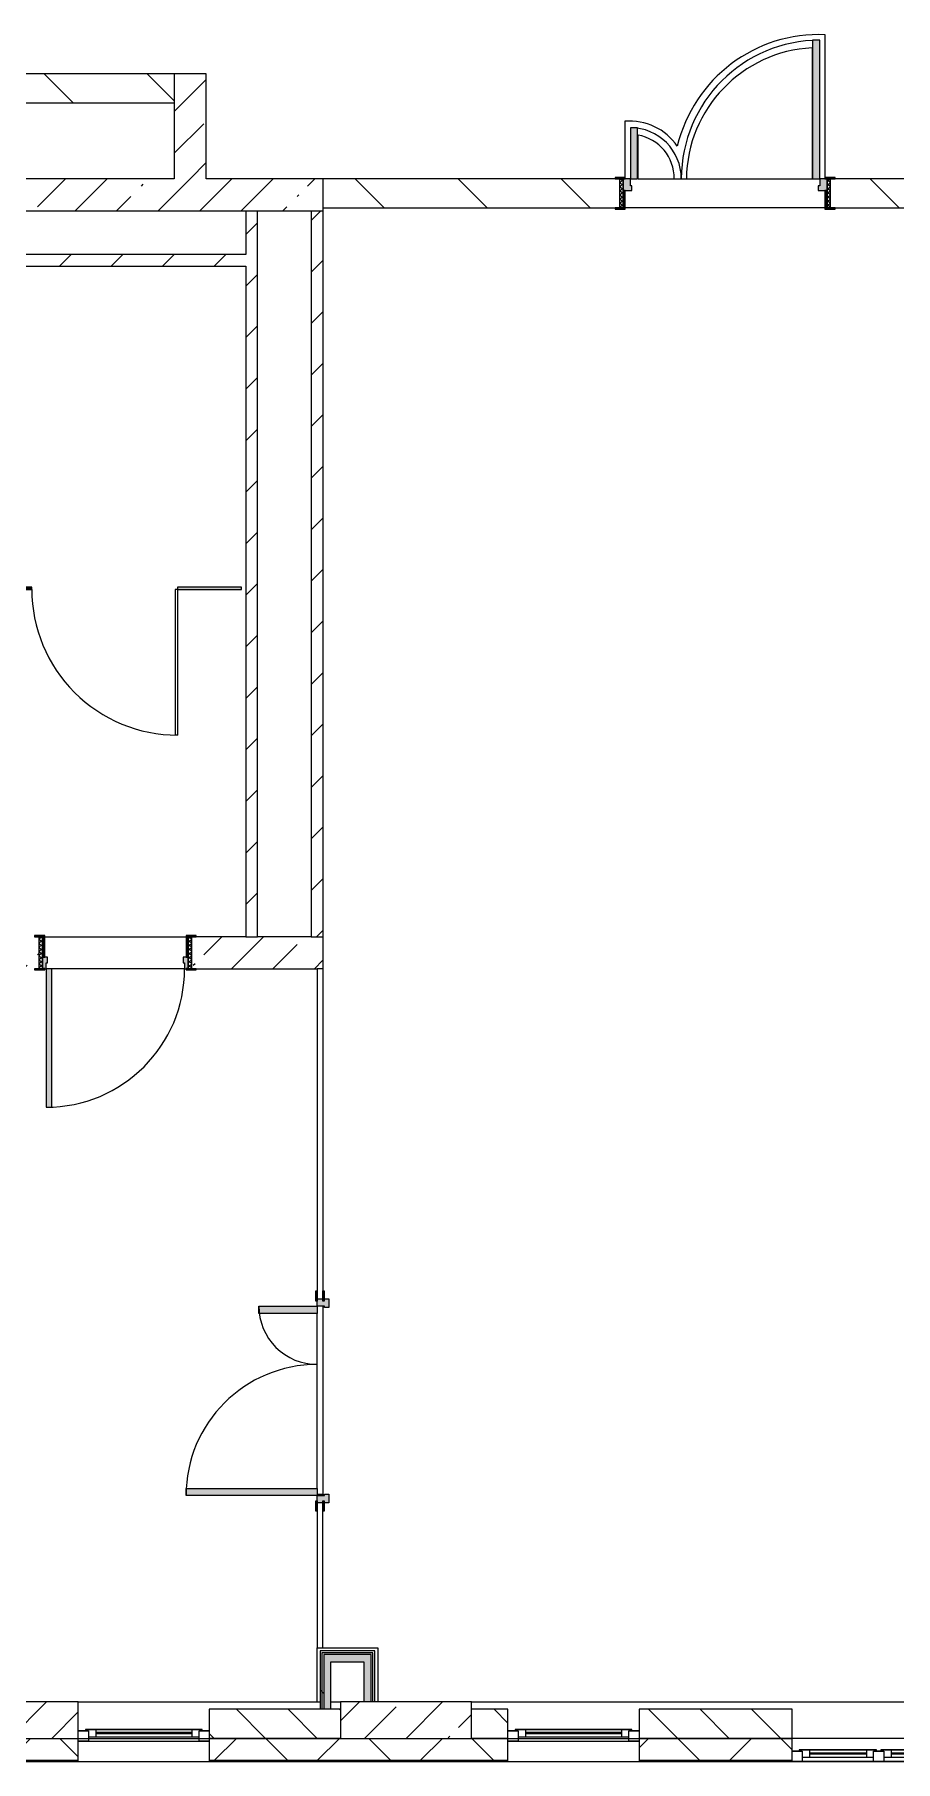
# Model space of a CAD drawing. Header units: millimetres. Extents: x 315 to 209858, y -8553 to 29000.
# Drawn here: x 174615 to 180525, y -258 to 11589 of the extents above; entities that cross this region are included whole.
import ezdxf

# ---------------------------------------------------------------- set-up
doc = ezdxf.new("R2010")
doc.units = ezdxf.units.MM
for name, color, linetype, lineweight, true_color in [('A-DOOR-2', 7, 'Continuous', 5, 0xaaaaaa), ('A-DOOR-3', 7, 'Continuous', 5, 0xe2e2e2), ('A-DOOR-FRAM-2', 7, 'Continuous', 5, 0xe2e2e2), ('A-DOOR-FRAM-3', 7, 'Continuous', 5, 0xaaaaaa), ('A-FLOR-2', 7, 'Continuous', 5, 0xaaaaaa), ('A-GENM-7', 7, 'Continuous', 5, 0xe2ddcd), ('I-WALL-3', 7, 'Continuous', 5, 0xe7e7e7)]:
    doc.layers.add(name, color=color, linetype=linetype, lineweight=lineweight, true_color=true_color)
for name, color, linetype, lineweight in [('A-DOOR-6', 7, 'Continuous', 5), ('A-GENM-6', 7, 'Continuous', 5), ('A-GLAZ-2', 7, 'Continuous', 5), ('A-WALL', 7, 'Continuous', 9), ('A-WALL-2', 7, 'Continuous', 5), ('I-WALL-5', 7, 'Continuous', 5), ('S-COLS-2', 7, 'Continuous', 5)]:
    doc.layers.add(name, color=color, linetype=linetype, lineweight=lineweight)
pattern_1 = [(45, (74985, 0), (-176.7767, 176.7767), [])]
pattern_2 = [(45, (74985, 0), (-285.1231, 285.1231), []), (45, (75270.13, 0), (-285.1231, 285.1231), [504.031, -100.806, 16.764, -84.042])]
pattern_3 = [(135, (74985, 0), (-353.5534, -353.5534), [])]
pattern_4 = [(45, (74985, 0), (-530.33, 530.33), []), (135, (74985, 0), (-530.33, -530.33), [])]

# ---------------------------------------------------------------- blocks, each defined once
blk = doc.blocks.new('BSC_Колонна _Прямоугольная - 250х900-23282983-2_3_2_птичка')
at = {"layer": 'S-COLS-2'}
h = blk.add_hatch(dxfattribs=at)
h.set_pattern_fill('FP_145', color=256, style=0, pattern_type=2)
h.set_pattern_definition([(45, (-99480, -25), (-285.1231, 285.1231), []), (45, (-99194.88, -25), (-285.1231, 285.1231), [504.031, -100.806, 16.764, -84.042])])
h.paths.add_polyline_path([(450, -125), (450, 125), (-450, 125), (-450, -125)])
for p, q in [((450, 125), (-450, 125)), ((-450, 125), (-450, -125)), ((450, -125), (450, 125)), ((-450, -125), (450, -125))]:
    blk.add_line(p, q, dxfattribs=at)
blk = doc.blocks.new('110_Дверь_СКБ_1Ст_Внутренняя1 - Д-7а_л__950x2100h_Туалет-V150-2_3_2_птичка')
at = {"layer": 'A-DOOR-2'}
h = blk.add_hatch(dxfattribs=at)
h.set_pattern_fill('FP_146', color=256, style=0, pattern_type=2)
h.set_pattern_definition([(135, (1776.41, 174.685), (-14.14214, -14.14214), []), (225, (1776.41, 174.685), (14.14214, -14.14214), [])])
h.paths.add_polyline_path([(537.5, 110), (512.5, 110), (512.5, -110), (537.5, -110)])
at = {"layer": 'A-DOOR-3'}
h = blk.add_hatch(color=256, dxfattribs=at)
h.paths.add_polyline_path([(487.5, 110), (487.5, 70), (477.5, 70), (477.5, 30), (512.5, 30), (512.5, 110)])
h.paths.add_polyline_path([(-462.5, 110), (-487.5, 110), (-487.5, 30), (-452.5, 30), (-452.5, 70), (-462.5, 70)])
at = {"layer": 'A-DOOR-FRAM-2'}
for points in [[(447.5, 1060), (447.5, 110), (487.5, 110), (487.5, 1060)], [(-542.5, 118), (-542.5, 110), (-472.5, 110), (-472.5, 118)], [(-472.5, 30), (-487.5, 30), (-487.5, -110), (-472.5, -110)], [(567.5, 118), (497.5, 118), (497.5, 110), (567.5, 110)], [(512.5, 30), (497.5, 30), (497.5, -110), (512.5, -110)], [(-542.5, -110), (-542.5, -118), (-472.5, -118), (-472.5, -110)], [(567.5, -110), (497.5, -110), (497.5, -118), (567.5, -118)]]:
    blk.add_hatch(color=256, dxfattribs=at).paths.add_polyline_path(points)
at = {"layer": 'A-DOOR-FRAM-3'}
h = blk.add_hatch(dxfattribs=at)
h.set_pattern_fill('FP_147', color=256, style=0, pattern_type=2)
h.set_pattern_definition([(45, (-346.384, 174.685), (-14.1421, 14.1421), []), (135, (-346.384, 174.685), (-14.1421, -14.1421), [])])
h.paths.add_polyline_path([(-487.5, 110), (-512.5, 110), (-512.5, -110), (-487.5, -110)])
at = {"layer": 'A-DOOR-2'}
for p, q in [((487.5, 1060), (447.5, 1060)), ((447.5, 1060), (447.5, 110)), ((487.5, 110), (487.5, 1060)), ((447.5, 110), (487.5, 110))]:
    blk.add_line(p, q, dxfattribs=at)
blk.add_arc((487.5, 110), 950, 90, 180, dxfattribs=at)
at = {"layer": 'A-DOOR-FRAM-3'}
for p, q in [((-472.5, 118), (-542.5, 118)), ((-542.5, 118), (-542.5, 110)), ((-542.5, 110), (-472.5, 110)), ((-487.5, 110), (-512.5, 110)), ((-512.5, 110), (-512.5, -110)), ((-462.5, 110), (-487.5, 110)), ((-487.5, 110), (-487.5, 30)), ((-487.5, -110), (-487.5, 110)), ((-472.5, 110), (-487.5, 110)), ((-487.5, 110), (-487.5, 109)), ((-487.5, 109), (-472.5, 109)), ((-487.5, 30), (-452.5, 30)), ((-472.5, 30), (-487.5, 30)), ((-487.5, 30), (-487.5, -110)), ((-472.5, 110), (-472.5, 118)), ((-472.5, 109), (-472.5, 110)), ((-472.5, -110), (-472.5, 30)), ((-462.5, 70), (-462.5, 110)), ((-452.5, 70), (-462.5, 70)), ((-452.5, 30), (-452.5, 70)), ((487.5, 70), (477.5, 70)), ((477.5, 70), (477.5, 30)), ((477.5, 30), (512.5, 30)), ((487.5, 110), (487.5, 70)), ((512.5, 110), (487.5, 110)), ((567.5, 118), (497.5, 118)), ((497.5, 118), (497.5, 110)), ((512.5, 110), (497.5, 110)), ((497.5, 110), (497.5, 109)), ((497.5, 110), (567.5, 110)), ((497.5, 109), (512.5, 109)), ((512.5, 30), (497.5, 30)), ((497.5, 30), (497.5, -110)), ((512.5, 30), (512.5, 110)), ((537.5, 110), (512.5, 110)), ((512.5, 110), (512.5, -110)), ((512.5, 109), (512.5, 110)), ((512.5, -110), (512.5, 30)), ((537.5, -110), (537.5, 110)), ((567.5, 110), (567.5, 118)), ((-472.5, -110), (-542.5, -110)), ((-542.5, -110), (-542.5, -118)), ((-542.5, -118), (-472.5, -118)), ((-512.5, -110), (-487.5, -110)), ((-487.5, -110), (-472.5, -110)), ((-472.5, -118), (-472.5, -110)), ((497.5, -110), (512.5, -110)), ((567.5, -110), (497.5, -110)), ((497.5, -110), (497.5, -118)), ((497.5, -118), (567.5, -118)), ((512.5, -110), (537.5, -110)), ((567.5, -118), (567.5, -110))]:
    blk.add_line(p, q, dxfattribs=at)
blk = doc.blocks.new('BSC_Колонна _Прямоугольная - 250х900-V152-2_3_2_птичка')
at = {"layer": 'S-COLS-2'}
h = blk.add_hatch(dxfattribs=at)
h.set_pattern_fill('FP_149', color=256, style=0, pattern_type=2)
h.set_pattern_definition([(45, (-102180, -25), (-285.1231, 285.1231), []), (45, (-101894.88, -25), (-285.1231, 285.1231), [504.031, -100.806, 16.764, -84.042])])
h.paths.add_polyline_path([(450, -125), (450, 125), (-450, 125), (-450, -125), (-151, -125)])
for p, q in [((450, 125), (-450, 125)), ((-450, 125), (-450, -125)), ((450, -125), (450, 125)), ((-450, -125), (450, -125))]:
    blk.add_line(p, q, dxfattribs=at)
blk = doc.blocks.new('110_Дверь_СКБ_2Ст - Д-6_л__ ДОО_Дв_1450x2100h_Дверь из раздевальной в коридор-V154-2_3_2_птичка')
at = {"layer": 'A-DOOR-2'}
h = blk.add_hatch(dxfattribs=at)
h.set_pattern_fill('FP_25', color=256, style=0, pattern_type=2)
h.set_pattern_definition([(135, (1576.41, 164.685), (-14.14214, -14.14214), []), (225, (1576.41, 164.685), (14.14214, -14.14214), [])])
h.paths.add_polyline_path([(737.5, -100), (737.5, 100), (712.5, 100), (712.5, -100)])
at = {"layer": 'A-DOOR-3'}
for points in [[(662.5, 100), (662.5, 1050), (612.5, 1050), (612.5, 100)], [(-587.5, 100), (-587.5, 450), (-637.5, 450), (-637.5, 100)]]:
    blk.add_hatch(color=256, dxfattribs=at).paths.add_polyline_path(points)
h = blk.add_hatch(color=256, dxfattribs=at)
h.paths.add_polyline_path([(652.5, 20), (712.5, 20), (712.5, 100), (662.5, 100), (662.5, 50), (652.5, 50)])
h.paths.add_polyline_path([(-687.5, 20), (-627.5, 20), (-627.5, 50), (-637.5, 50), (-637.5, 100), (-687.5, 100)])
at = {"layer": 'A-DOOR-FRAM-2'}
for points in [[(-672.5, 100), (-672.5, 108), (-742.5, 108), (-742.5, 100)], [(-672.5, -100), (-672.5, 20), (-687.5, 20), (-687.5, -100)], [(767.5, 100), (767.5, 108), (697.5, 108), (697.5, 100)], [(712.5, -100), (712.5, 20), (697.5, 20), (697.5, -100)], [(-672.5, -108), (-672.5, -100), (-742.5, -100), (-742.5, -108)], [(767.5, -108), (767.5, -100), (697.5, -100), (697.5, -108)]]:
    blk.add_hatch(color=256, dxfattribs=at).paths.add_polyline_path(points)
at = {"layer": 'A-DOOR-FRAM-3'}
h = blk.add_hatch(dxfattribs=at)
h.set_pattern_fill('FP_26', color=256, style=0, pattern_type=2)
h.set_pattern_definition([(45, (-546.384, 164.685), (-14.1421, 14.1421), []), (135, (-546.384, 164.685), (-14.1421, -14.1421), [])])
h.paths.add_polyline_path([(-687.5, -100), (-687.5, 100), (-712.5, 100), (-712.5, -100)])
at = {"layer": 'A-DOOR-2'}
for p, q in [((662.5, 1050), (612.5, 1050)), ((612.5, 1050), (612.5, 100)), ((662.5, 100), (662.5, 1050)), ((-637.5, 450), (-637.5, 100)), ((-587.5, 450), (-637.5, 450)), ((-587.5, 100), (-587.5, 450)), ((-637.5, 100), (-587.5, 100)), ((612.5, 100), (662.5, 100))]:
    blk.add_line(p, q, dxfattribs=at)
for centre, radius, start, end in [((662.5, 100), 950, 90, 180), ((-637.5, 100), 350, 360, 90)]:
    blk.add_arc(centre, radius, start, end, dxfattribs=at)
at = {"layer": 'A-DOOR-FRAM-3'}
for p, q in [((-672.5, 108), (-742.5, 108)), ((-742.5, 108), (-742.5, 100)), ((-742.5, 100), (-672.5, 100)), ((-687.5, 100), (-712.5, 100)), ((-712.5, 100), (-712.5, -100)), ((-637.5, 100), (-687.5, 100)), ((-687.5, 100), (-687.5, 20)), ((-687.5, -100), (-687.5, 100)), ((-687.5, 20), (-627.5, 20)), ((-672.5, 20), (-687.5, 20)), ((-687.5, 20), (-687.5, -100)), ((-672.5, 100), (-672.5, 108)), ((-672.5, -100), (-672.5, 20)), ((-637.5, 50), (-637.5, 100)), ((-627.5, 50), (-637.5, 50)), ((-627.5, 20), (-627.5, 50)), ((662.5, 50), (652.5, 50)), ((652.5, 50), (652.5, 20)), ((652.5, 20), (712.5, 20)), ((662.5, 100), (662.5, 50)), ((712.5, 100), (662.5, 100)), ((767.5, 108), (697.5, 108)), ((697.5, 108), (697.5, 100)), ((697.5, 100), (767.5, 100)), ((712.5, 20), (697.5, 20)), ((697.5, 20), (697.5, -100)), ((712.5, 20), (712.5, 100)), ((737.5, 100), (712.5, 100)), ((712.5, 100), (712.5, -100)), ((712.5, -100), (712.5, 20)), ((737.5, -100), (737.5, 100)), ((767.5, 100), (767.5, 108)), ((-672.5, -100), (-742.5, -100)), ((-742.5, -100), (-742.5, -108)), ((-742.5, -108), (-672.5, -108)), ((-712.5, -100), (-687.5, -100)), ((-687.5, -100), (-672.5, -100)), ((-672.5, -108), (-672.5, -100)), ((697.5, -100), (712.5, -100)), ((767.5, -100), (697.5, -100)), ((697.5, -100), (697.5, -108)), ((697.5, -108), (767.5, -108)), ((712.5, -100), (737.5, -100)), ((767.5, -108), (767.5, -100))]:
    blk.add_line(p, q, dxfattribs=at)
blk = doc.blocks.new('120_Окно_СКБ_1Ст - 120_Окно_СКБ_1Ст 900х2500_h_ с форточкой-22876038-2_3_2_птичка')
at = {"layer": 'A-GLAZ-2'}
for p, q in [((-450, -127), (-450, -57)), ((-450, -57), (-380, -57)), ((450, -57), (-450, -57)), ((-380, -57), (-380, -127)), ((380, -87), (-380, -87)), ((-380, -87), (-380, -127)), ((-330, -137), (-330, -87)), ((-330, -107), (330, -107)), ((330, -117), (-330, -117)), ((330, -137), (330, -87)), ((380, -127), (380, -57)), ((380, -57), (450, -57)), ((380, -127), (380, -87)), ((450, -57), (450, -127)), ((-380, -127), (-450, -127)), ((-450, -127), (-400, -127)), ((-380, -127), (-400, -127)), ((-400, -127), (-400, -137)), ((-400, -137), (400, -137)), ((400, -137), (-400, -137)), ((450, -127), (380, -127)), ((400, -127), (380, -127)), ((400, -127), (450, -127)), ((400, -137), (400, -127))]:
    blk.add_line(p, q, dxfattribs=at)
blk = doc.blocks.new('120_Окно_СКБ_2Ст_Фрамуга сверху - 120_Окно_СКБ_2Ст_2300х2500_h_ ДОО-22877051-2_3_2_птичка')
at = {"layer": 'A-GLAZ-2'}
for p, q in [((-1150, 13), (-1150, 83)), ((-1150, 83), (-1080, 83)), ((1150, 83), (-1150, 83)), ((-1080, 13), (-1150, 13)), ((-1150, 13), (-1100, 13)), ((-1080, 13), (-1100, 13)), ((-1100, 13), (-1100, 3)), ((-1100, 3), (540, 3)), ((540, 3), (-1100, 3)), ((-1080, 83), (-1080, 13)), ((-1080, 83), (1080, 83)), ((520, 53), (-1080, 53)), ((-1080, 53), (-1080, 13)), ((-1030, 3), (-1030, 53)), ((-1030, 33), (470, 33)), ((470, 23), (-1030, 23)), ((470, 3), (470, 53)), ((520, 13), (520, 83)), ((520, 83), (590, 83)), ((520, 13), (520, 53)), ((590, 13), (520, 13)), ((540, 13), (520, 13)), ((540, 13), (570, 13)), ((540, 13), (570, 13)), ((540, 3), (540, 13)), ((590, 13), (570, 13)), ((570, 13), (570, 3)), ((570, 3), (1100, 3)), ((1100, 3), (570, 3)), ((590, 83), (590, 13)), ((1080, 53), (590, 53)), ((590, 53), (590, 13)), ((640, 3), (640, 53)), ((640, 33), (1030, 33)), ((1030, 23), (640, 23)), ((1030, 3), (1030, 53)), ((1080, 13), (1080, 83)), ((1080, 83), (1150, 83)), ((1080, 13), (1080, 53)), ((1150, 13), (1080, 13)), ((1100, 13), (1080, 13)), ((1100, 13), (1150, 13)), ((1100, 3), (1100, 13)), ((1150, 83), (1150, 13))]:
    blk.add_line(p, q, dxfattribs=at)
blk = doc.blocks.new('131_Сантехническая перегородка_Дверь МГН 2 - СД-1-V238-2_3_2_птичка')
at = {"layer": 'A-GENM-7'}
for points in [[(-430, 8), (-430, -8), (10, -8), (10, 8)], [(1010, 8), (1010, -8), (1110, -8), (1110, 8)]]:
    blk.add_hatch(color=256, dxfattribs=at).paths.add_polyline_path(points)
at = {"layer": 'A-DOOR-6'}
for p, q in [((10, 1008), (26, 1008)), ((10, 8), (10, 1008)), ((26, 8), (26, 1008)), ((10, 8), (26, 8))]:
    blk.add_line(p, q, dxfattribs=at)
blk.add_arc((10, 8), 1000, 360, 90, dxfattribs=at)
at = {"layer": 'A-GENM-6'}
for p, q in [((10, 8), (-430, 8)), ((-430, 8), (-430, -8)), ((10, -8), (10, 8)), ((1110, 8), (1010, 8)), ((1010, 8), (1010, -8)), ((1110, -8), (1110, 8)), ((-430, -8), (10, -8)), ((1010, -8), (1110, -8))]:
    blk.add_line(p, q, dxfattribs=at)
blk = doc.blocks.new('110_Дверь_СКБ_2Ст - Д-5_п__в составе перегородки _не входит в спец__-32680317-2_3_2_птичка')
at = {"layer": 'A-DOOR-3'}
h = blk.add_hatch(color=256, dxfattribs=at)
h.paths.add_polyline_path([(712, -20), (712, 60), (652, 60), (652, 30), (662, 30), (662, -20)])
h.paths.add_polyline_path([(-628, 30), (-628, 60), (-688, 60), (-688, -20), (-638, -20), (-638, 30)])
for points in [[(-588, -420), (-588, -20), (-638, -20), (-638, -420)], [(662, -920), (662, -20), (612, -20), (612, -920)]]:
    blk.add_hatch(color=256, dxfattribs=at).paths.add_polyline_path(points)
at = {"layer": 'A-DOOR-FRAM-2'}
for points in [[(-672, 28), (-742, 28), (-742, 20), (-672, 20)], [(768, 28), (698, 28), (698, 20), (768, 20)], [(-672, -20), (-742, -20), (-742, -28), (-672, -28)], [(768, -20), (698, -20), (698, -28), (768, -28)]]:
    blk.add_hatch(color=256, dxfattribs=at).paths.add_polyline_path(points)
at = {"layer": 'A-DOOR-2'}
for p, q in [((-638, -20), (-588, -20)), ((-638, -420), (-638, -20)), ((-588, -20), (-588, -420)), ((612, -20), (662, -20)), ((612, -920), (612, -20)), ((662, -20), (662, -920)), ((-588, -420), (-638, -420)), ((662, -920), (612, -920))]:
    blk.add_line(p, q, dxfattribs=at)
for centre, radius, start, end in [((-638, -20), 400, 270, 0), ((662, -20), 900, 180, 270)]:
    blk.add_arc(centre, radius, start, end, dxfattribs=at)
at = {"layer": 'A-DOOR-FRAM-3'}
for p, q in [((-742, 28), (-672, 28)), ((-742, 20), (-742, 28)), ((-672, 20), (-742, 20)), ((-688, 60), (-628, 60)), ((-688, -20), (-688, 60)), ((-688, 20), (-672, 20)), ((-688, 19), (-688, 20)), ((-672, 19), (-688, 19)), ((-672, 28), (-672, 20)), ((-672, 20), (-672, 19)), ((-638, 30), (-638, -20)), ((-628, 30), (-638, 30)), ((-628, 60), (-628, 30)), ((652, 60), (712, 60)), ((652, 30), (652, 60)), ((662, 30), (652, 30)), ((662, -20), (662, 30)), ((698, 20), (698, 28)), ((698, 28), (768, 28)), ((698, 19), (698, 20)), ((698, 20), (712, 20)), ((768, 20), (698, 20)), ((712, 19), (698, 19)), ((712, 60), (712, -20)), ((712, 20), (712, 19)), ((768, 28), (768, 20)), ((-742, -20), (-672, -20)), ((-742, -28), (-742, -20)), ((-672, -28), (-742, -28)), ((-638, -20), (-688, -20)), ((-672, -20), (-672, -28)), ((712, -20), (662, -20)), ((698, -28), (698, -20)), ((698, -20), (768, -20)), ((768, -28), (698, -28)), ((768, -20), (768, -28))]:
    blk.add_line(p, q, dxfattribs=at)

msp = doc.modelspace()

# ---------------------------------------------------------------- hatches: boundary and pattern name
at = {"layer": 'A-WALL-2'}
h = msp.add_hatch(dxfattribs=at)
h.set_pattern_fill('FP_115', color=256, style=0, pattern_type=2)
h.set_pattern_definition([(135, (74985, 0), (-176.7767, -176.7767), [])])
h.paths.add_polyline_path([(197815, -100), (197815, 100), (197015, 100), (197015, -100)])
h.paths.add_polyline_path([(184821, -100), (185215, -100), (185215, 100), (183915, 100), (183915, -100), (184300.5, -100)])
h.paths.add_polyline_path([(194189.4, -100), (194315, -100), (194315, 100), (193815, 100), (193815, -100)])
h.paths.add_polyline_path([(188415, -100), (188665, -100), (188665, 100), (188415, 100)])
h.paths.add_polyline_path([(190546.1, -100), (190615, -100), (190615, 100), (189565, 100), (189565, -100)])
h.paths.add_polyline_path([(169765, -100), (169765, 100), (169515, 100), (169515, -100), (169727.4, -100)])
h.paths.add_polyline_path([(176715, -100), (176715, 100), (175815, 100), (175815, -100), (175973, -100)])
h.paths.add_polyline_path([(170665, -100), (174015, -100), (174015, 100), (170665, 100)])
h.paths.add_polyline_path([(179095.8, -100), (179815, -100), (179815, 100), (178765, 100), (178765, -100)])
h.paths.add_polyline_path([(177865, -100), (177865, 100), (177615, 100), (177615, -100)])
h.paths.add_polyline_path([(167645.5, -100), (167715, -100), (167715, 100), (166915, 100), (166915, -100), (167125.1, -100)])
h = msp.add_hatch(dxfattribs=at)
h.set_pattern_fill('FP_105', color=256, style=0, pattern_type=2)
h.set_pattern_definition([(45, (74985, 0), (-353.5534, 353.5534), []), (135, (74985, 0), (-353.5534, -353.5534), [])])
h.paths.add_polyline_path([(197015, -250), (197815, -250), (197815, -100), (197015, -100)])
h.paths.add_polyline_path([(196115, -250), (196115, -100), (195215, -100), (195215, -250), (195750.8, -250)])
h.paths.add_polyline_path([(199914.6, -250), (200065, -250), (200065, -100), (198715, -100), (198715, -250), (198873.6, -250)])
h.paths.add_polyline_path([(188464.3, -250), (188665, -250), (188665, -100), (187515, -100), (187515, -250), (187943.8, -250)])
h.paths.add_polyline_path([(184300.5, -250), (185215, -250), (185215, -100), (183915, -100), (183915, -250)])
h.paths.add_polyline_path([(183015, -250), (183015, -100), (182115, -100), (182115, -250), (182218.7, -250)])
h.paths.add_polyline_path([(189565, -250), (190615, -250), (190615, -100), (189565, -100)])
h.paths.add_polyline_path([(194315, -250), (194315, -100), (192915, -100), (192915, -250), (194189.4, -250)])
h.paths.add_polyline_path([(169765, -250), (169765, -100), (168615, -100), (168615, -250), (169727.4, -250)])
h.paths.add_polyline_path([(179095.8, -250), (179815, -250), (179815, -100), (178765, -100), (178765, -250)])
h.paths.add_polyline_path([(170768.4, -250), (174915, -250), (174915, -100), (170665, -100), (170665, -250)])
h.paths.add_polyline_path([(177865, -250), (177865, -100), (175815, -100), (175815, -250), (177014, -250)])
h.paths.add_polyline_path([(167645.5, -250), (167715, -250), (167715, -100), (166915, -100), (166915, -250), (167125.1, -250)])
h.paths.add_polyline_path([(164522.7, -250), (166015, -250), (166015, -100), (164195, -100), (164195, -250)])
at = {"layer": 'I-WALL-3'}
for points in [[(176875, 425), (176925, 425), (176925, 475), (176600, 475), (176600, 425), (176650, 425)], [(176650, 100), (176650, 425), (176600, 425), (176600, 100)], [(176925, 150), (176925, 425), (176875, 425), (176875, 150)]]:
    msp.add_hatch(color=256, dxfattribs=at).paths.add_polyline_path(points)
at = {"layer": 'I-WALL-5'}
h = msp.add_hatch(dxfattribs=at)
h.set_pattern_fill('FP_116', color=256, style=0, pattern_type=2)
h.set_pattern_definition(pattern_3)
h.paths.add_polyline_path([(175574, 11120), (175574, 11320), (172624, 11320), (172624, 11120), (174932.1, 11120)])
h = msp.add_hatch(dxfattribs=at)
h.set_pattern_fill('FP_113', color=256, style=0, pattern_type=2)
h.set_pattern_definition(pattern_2)
h.paths.add_polyline_path([(175794, 10600), (175794, 11320), (175574, 11320), (175574, 10600)])
h = msp.add_hatch(dxfattribs=at)
h.set_pattern_fill('FP_113', color=256, style=0, pattern_type=2)
h.set_pattern_definition(pattern_2)
h.paths.add_polyline_path([(176595, 10380), (176595, 10600), (169195, 10600), (169195, 10380), (174932.1, 10380)])
h = msp.add_hatch(dxfattribs=at)
h.set_pattern_fill('FP_116', color=256, style=0, pattern_type=2)
h.set_pattern_definition(pattern_3)
h.paths.add_polyline_path([(176595, 10400), (178630, 10400), (178630, 10600), (176595, 10600)])
h.paths.add_polyline_path([(181177.7, 10400), (182115, 10400), (182115, 10600), (180080, 10600), (180080, 10400), (180136.8, 10400)])
h = msp.add_hatch(dxfattribs=at)
h.set_pattern_fill('FP_117', color=256, style=0, pattern_type=2)
h.set_pattern_definition(pattern_1)
h.paths.add_polyline_path([(176065, 5400), (176145, 5400), (176145, 10380), (176065, 10377.4), (176065, 5643.6)])
h = msp.add_hatch(dxfattribs=at)
h.set_pattern_fill('FP_117', color=256, style=0, pattern_type=2)
h.set_pattern_definition(pattern_1)
h.paths.add_polyline_path([(176595, 5400), (176595, 10380), (176515, 10377.4), (176515, 5400)])
h = msp.add_hatch(dxfattribs=at)
h.set_pattern_fill('FP_117', color=256, style=0, pattern_type=2)
h.set_pattern_definition(pattern_1)
h.paths.add_polyline_path([(176065, 10000), (176065, 10080), (169275, 10080), (169275, 10000), (172850.2, 10000)])
h = msp.add_hatch(dxfattribs=at)
h.set_pattern_fill('FP_113', color=256, style=0, pattern_type=2)
h.set_pattern_definition(pattern_2)
h.paths.add_polyline_path([(176595, 5180), (176595, 5400), (175695, 5400), (175695, 5180), (176555, 5180)])
h.paths.add_polyline_path([(172850.2, 5180), (174645, 5180), (174645, 5400), (169195, 5400), (169195, 5180)])
h = msp.add_hatch(dxfattribs=at)
h.set_pattern_fill('FP_205', color=256, style=0, pattern_type=2)
h.set_pattern_definition(pattern_4)
h.paths.add_polyline_path([(176587.5, 100), (176587.5, 487.5), (176575, 487.5), (176575, 100)])
h = msp.add_hatch(dxfattribs=at)
h.set_pattern_fill('FP_205', color=256, style=0, pattern_type=2)
h.set_pattern_definition(pattern_4)
h.paths.add_polyline_path([(176587.5, 100), (176600, 100), (176600, 475), (176587.5, 475), (176587.5, 318)])
h = msp.add_hatch(dxfattribs=at)
h.set_pattern_fill('FP_205', color=256, style=0, pattern_type=2)
h.set_pattern_definition(pattern_4)
h.paths.add_polyline_path([(176935.6, 150), (176937.5, 150), (176937.5, 475), (176925, 475), (176925, 150)])
h = msp.add_hatch(dxfattribs=at)
h.set_pattern_fill('FP_205', color=256, style=0, pattern_type=2)
h.set_pattern_definition(pattern_4)
h.paths.add_polyline_path([(176948.1, 150), (176950, 150), (176950, 487.5), (176937.5, 487.5), (176937.5, 150)])

# ---------------------------------------------------------------- linework, layer by layer
at = {"layer": 'A-FLOR-2'}
for p, q in [((179952.1, 11497.8), (179952.1, 10600)), ((180042.1, 10608), (180042.1, 11588.1)), ((178668, 10993.6), (178668, 10608)), ((178758, 10600), (178758, 10899.7)), ((178758, 10600), (179952.1, 10600)), ((176555, 1575), (176595, 1575)), ((176595, 1575), (176595, 1565)), ((176555, 150), (176555, 521)), ((176595, 521), (176971, 521)), ((176971, 521), (176971, 150))]:
    msp.add_line(p, q, dxfattribs=at)
for centre, radius, start, end in [((179999.6, 10589), 1000, 87.56236, 166.45029), ((179999.6, 10589), 910, 92.99005, 179.3074), ((178701.6, 10600), 395, 34.42231, 94.87345), ((178701.6, 10600), 305, 360, 79.33549)]:
    msp.add_arc(centre, radius, start, end, dxfattribs=at)
at = {"layer": 'A-WALL'}
for p, q in [((176065, 5400), (176145, 5400)), ((176515, 5400), (176595, 5400)), ((176595, 5180), (176555, 5180)), ((176575, 487.5), (176575, 425)), ((176587.5, 487.5), (176587.5, 100)), ((176937.5, 487.5), (176587.5, 487.5)), ((176600, 475), (176600, 100)), ((176925, 475), (176600, 475)), ((176925, 150), (176925, 475)), ((176937.5, 150), (176937.5, 487.5)), ((175815, -100), (176715, -100)), ((176715, -100), (175815, -100)), ((177615, -100), (177865, -100)), ((177865, -100), (177615, -100)), ((178765, -100), (179815, -100)), ((179815, -100), (178765, -100)), ((170665, -250), (174915, -250)), ((170665, -253), (174915, -253)), ((175815, -250), (177865, -250)), ((175815, -253), (177865, -253)), ((178765, -250), (179815, -250)), ((178765, -253), (179815, -253))]:
    msp.add_line(p, q, dxfattribs=at)
at = {"layer": 'A-WALL-2'}
for p, q in [((176715, 100), (175815, 100)), ((175815, 100), (175815, -258)), ((177865, 100), (177615, 100)), ((177865, -258), (177865, 100)), ((179815, 100), (178765, 100)), ((178765, 100), (178765, -258)), ((179815, -258), (179815, 100)), ((174915, -258), (174915, -100)), ((174915, -100), (175815, -100)), ((177865, -100), (178765, -100)), ((167715, -258), (182115, -258))]:
    msp.add_line(p, q, dxfattribs=at)
at = {"layer": 'I-WALL-5'}
for p, q in [((175574, 11320), (172624, 11320)), ((175574, 11320), (175574, 10600)), ((175794, 11320), (175574, 11320)), ((175794, 10600), (175794, 11320)), ((173685, 11120), (175574, 11120)), ((175574, 10600), (173685, 10600)), ((178600, 10600), (175794, 10600)), ((176595, 10600), (176595, 2970)), ((182635, 10600), (180110, 10600)), ((169275, 10380), (176595, 10380)), ((176065, 10380), (176065, 10080)), ((176145, 5400), (176145, 10380)), ((176515, 10380), (176515, 5400)), ((176595, 10400), (178600, 10400)), ((180040, 10400), (178670, 10400)), ((180110, 10400), (182115, 10400)), ((176065, 10080), (169275, 10080)), ((169275, 10000), (176065, 10000)), ((176065, 10000), (176065, 5400)), ((174685, 5400), (175655, 5400)), ((176065, 5400), (175725, 5400)), ((176515, 5400), (176145, 5400)), ((175645, 5180), (174735, 5180)), ((175725, 5180), (176555, 5180)), ((176555, 5180), (176555, 2970)), ((176595, 2865), (176595, 1575)), ((176555, 1615), (176555, 2815)), ((176555, 1460), (176555, 521)), ((176595, 521), (176595, 1460)), ((176555, 521), (176595, 521)), ((176575, 500), (176575, 100)), ((176950, 500), (176575, 500)), ((176950, 150), (176950, 500)), ((176650, 100), (176650, 425)), ((176650, 425), (176875, 425)), ((176875, 425), (176875, 150)), ((174915, 150), (176575, 150)), ((176650, 150), (176715, 150)), ((177615, 150), (182115, 150)), ((182115, -100), (179815, -100))]:
    msp.add_line(p, q, dxfattribs=at)

# ---------------------------------------------------------------- block references
at = {"layer": 'A-DOOR-2'}
msp.add_blockref('110_Дверь_СКБ_2Ст - Д-6_л__ ДОО_Дв_1450x2100h_Дверь из раздевальной в коридор-V154-2_3_2_птичка', (179342.5, 10500), dxfattribs=at)
for name, p, rotation in [('110_Дверь_СКБ_1Ст_Внутренняя1 - Д-7а_л__950x2100h_Туалет-V150-2_3_2_птичка', (175182.5, 5290), 180), ('110_Дверь_СКБ_2Ст - Д-5_п__в составе перегородки _не входит в спец__-32680317-2_3_2_птичка', (176575, 2227.5), 270)]:
    msp.add_blockref(name, p, dxfattribs=dict(at, rotation=rotation))
at = {"layer": 'A-GENM-6', "rotation": 180}
msp.add_blockref('131_Сантехническая перегородка_Дверь МГН 2 - СД-1-V238-2_3_2_птичка', (175606.5, 7791), dxfattribs=at)
at = {"layer": 'A-GLAZ-2', "rotation": 180}
for name, p in [('120_Окно_СКБ_1Ст - 120_Окно_СКБ_1Ст 900х2500_h_ с форточкой-22876038-2_3_2_птичка', (175365, -175)), ('120_Окно_СКБ_1Ст - 120_Окно_СКБ_1Ст 900х2500_h_ с форточкой-22876038-2_3_2_птичка', (178315, -175)), ('120_Окно_СКБ_2Ст_Фрамуга сверху - 120_Окно_СКБ_2Ст_2300х2500_h_ ДОО-22877051-2_3_2_птичка', (180965, -175))]:
    msp.add_blockref(name, p, dxfattribs=at)
at = {"layer": 'S-COLS-2'}
for name, p in [('BSC_Колонна _Прямоугольная - 250х900-23282983-2_3_2_птичка', (174465, 25)), ('BSC_Колонна _Прямоугольная - 250х900-V152-2_3_2_птичка', (177165, 25))]:
    msp.add_blockref(name, p, dxfattribs=at)

doc.saveas('drawing.dxf')
